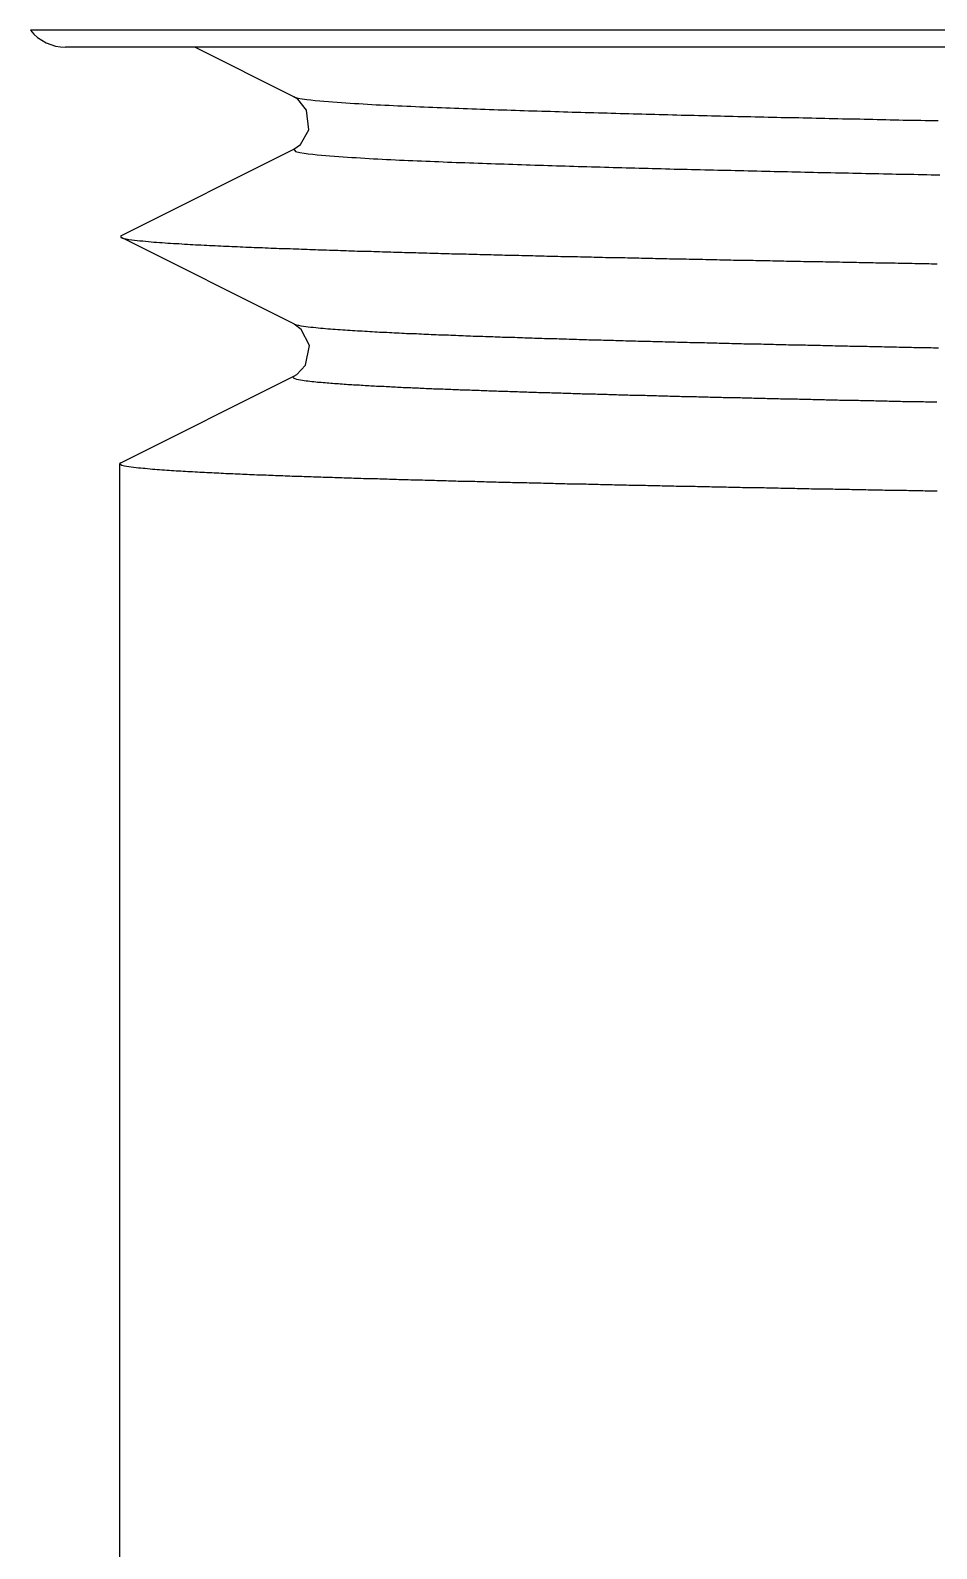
# Model space of a CAD drawing. Header units: millimetres. Extents: x 0 to 3800, y -67 to 2530.
# Drawn here: x 2321.66 to 2327.81, y 1504.93 to 1515.23 of the extents above; entities that cross this region are included whole.
import ezdxf

# ---------------------------------------------------------------- set-up
doc = ezdxf.new("R2010")
doc.units = ezdxf.units.MM
doc.layers.add('내부선 및 부속', color=4, linetype='Continuous')

msp = doc.modelspace()

# ---------------------------------------------------------------- linework, layer by layer
at = {"layer": '내부선 및 부속', "linetype": 'Continuous'}
for p, q in [((2363.939, 1515.226), (2321.663, 1515.226)), ((2363.7, 1515.112), (2321.902, 1515.112)), ((2323.449, 1514.776), (2322.777, 1515.112)), ((2322.276, 1513.834), (2323.449, 1514.421)), ((2322.276, 1513.834), (2322.276, 1513.823)), ((2323.449, 1513.236), (2322.276, 1513.823)), ((2322.276, 1512.294), (2323.449, 1512.881)), ((2322.276, 1512.294), (2322.27, 1512.289)), ((2322.27, 1501.318), (2322.27, 1512.289))]:
    msp.add_line(p, q, dxfattribs=at)
at = {"layer": '내부선 및 부속', "linetype": 'Continuous', "flags": 128}
for points in [[(2323.449, 1514.421), (2323.493, 1514.453), (2323.55, 1514.551), (2323.535, 1514.685), (2323.475, 1514.759), (2323.449, 1514.776)], [(2323.449, 1514.775), (2323.477, 1514.767), (2323.506, 1514.762), (2323.536, 1514.758), (2323.565, 1514.754), (2323.594, 1514.751), (2323.624, 1514.748), (2323.653, 1514.745), (2323.683, 1514.743), (2323.712, 1514.741), (2323.742, 1514.739), (2323.771, 1514.737), (2323.801, 1514.735), (2323.83, 1514.733), (2323.859, 1514.731), (2323.889, 1514.729), (2323.918, 1514.727), (2323.948, 1514.726), (2323.977, 1514.724), (2324.007, 1514.722), (2324.036, 1514.721), (2324.066, 1514.719), (2324.095, 1514.718), (2324.125, 1514.716), (2324.154, 1514.715), (2324.184, 1514.714), (2324.214, 1514.712), (2324.243, 1514.711), (2324.273, 1514.71), (2324.302, 1514.708), (2324.332, 1514.707), (2324.361, 1514.706), (2324.391, 1514.705), (2324.42, 1514.703), (2324.45, 1514.702), (2324.479, 1514.701), (2324.509, 1514.7), (2324.538, 1514.699), (2324.568, 1514.698), (2324.597, 1514.697), (2324.627, 1514.696), (2324.656, 1514.694), (2324.686, 1514.693), (2324.715, 1514.692), (2324.745, 1514.691), (2324.774, 1514.69), (2324.804, 1514.689), (2324.834, 1514.688), (2324.863, 1514.687), (2324.893, 1514.686), (2324.922, 1514.685), (2324.952, 1514.684), (2324.981, 1514.683), (2325.011, 1514.682), (2325.04, 1514.681), (2325.07, 1514.68), (2325.099, 1514.68), (2325.129, 1514.679), (2325.158, 1514.678), (2325.188, 1514.677), (2325.217, 1514.676), (2325.247, 1514.675), (2325.276, 1514.674), (2325.306, 1514.673), (2325.336, 1514.672), (2325.365, 1514.672), (2325.395, 1514.671), (2325.424, 1514.67), (2325.454, 1514.669), (2325.483, 1514.668), (2325.513, 1514.667), (2325.542, 1514.666), (2325.572, 1514.666), (2325.601, 1514.665), (2325.631, 1514.664), (2325.66, 1514.663), (2325.69, 1514.662), (2325.72, 1514.662), (2325.749, 1514.661), (2325.779, 1514.66), (2325.808, 1514.659), (2325.838, 1514.658), (2325.867, 1514.658), (2325.897, 1514.657), (2325.926, 1514.656), (2325.956, 1514.655), (2325.985, 1514.655), (2326.015, 1514.654), (2326.044, 1514.653), (2326.074, 1514.652), (2326.103, 1514.652), (2326.133, 1514.651), (2326.163, 1514.65), (2326.192, 1514.649), (2326.222, 1514.649), (2326.251, 1514.648), (2326.281, 1514.647), (2326.31, 1514.647), (2326.34, 1514.646), (2326.369, 1514.645), (2326.399, 1514.644), (2326.399, 1514.644), (2326.428, 1514.644), (2326.458, 1514.643), (2326.487, 1514.642), (2326.517, 1514.642), (2326.547, 1514.641), (2326.576, 1514.64), (2326.606, 1514.64), (2326.635, 1514.639), (2326.665, 1514.638), (2326.694, 1514.638), (2326.724, 1514.637), (2326.753, 1514.636), (2326.783, 1514.636), (2326.812, 1514.635), (2326.842, 1514.634), (2326.871, 1514.634), (2326.901, 1514.633), (2326.931, 1514.632), (2326.96, 1514.632), (2326.99, 1514.631), (2327.019, 1514.63), (2327.049, 1514.63), (2327.078, 1514.629), (2327.108, 1514.628), (2327.137, 1514.628), (2327.167, 1514.627), (2327.196, 1514.626), (2327.226, 1514.626), (2327.255, 1514.625), (2327.285, 1514.625), (2327.315, 1514.624), (2327.344, 1514.623), (2327.374, 1514.623), (2327.403, 1514.622), (2327.433, 1514.622), (2327.462, 1514.621), (2327.492, 1514.62), (2327.521, 1514.62), (2327.551, 1514.619), (2327.58, 1514.618), (2327.61, 1514.618), (2327.64, 1514.617), (2327.669, 1514.617), (2327.699, 1514.616), (2327.728, 1514.615), (2327.758, 1514.615), (2327.787, 1514.614), (2327.817, 1514.614)], [(2323.449, 1514.421), (2323.46, 1514.404), (2323.489, 1514.398), (2323.518, 1514.393), (2323.547, 1514.389), (2323.577, 1514.386), (2323.606, 1514.383), (2323.636, 1514.38), (2323.665, 1514.377), (2323.694, 1514.375), (2323.724, 1514.373), (2323.753, 1514.37), (2323.783, 1514.368), (2323.812, 1514.366), (2323.842, 1514.365), (2323.871, 1514.363), (2323.901, 1514.361), (2323.93, 1514.359), (2323.96, 1514.358), (2323.989, 1514.356), (2324.019, 1514.354), (2324.048, 1514.353), (2324.078, 1514.351), (2324.107, 1514.35), (2324.137, 1514.349), (2324.166, 1514.347), (2324.196, 1514.346), (2324.225, 1514.344), (2324.255, 1514.343), (2324.284, 1514.342), (2324.314, 1514.341), (2324.343, 1514.339), (2324.373, 1514.338), (2324.403, 1514.337), (2324.432, 1514.336), (2324.462, 1514.335), (2324.491, 1514.333), (2324.521, 1514.332), (2324.55, 1514.331), (2324.58, 1514.33), (2324.609, 1514.329), (2324.639, 1514.328), (2324.668, 1514.327), (2324.698, 1514.326), (2324.727, 1514.325), (2324.757, 1514.324), (2324.786, 1514.323), (2324.816, 1514.322), (2324.845, 1514.321), (2324.875, 1514.32), (2324.904, 1514.319), (2324.934, 1514.318), (2324.964, 1514.317), (2324.993, 1514.316), (2325.023, 1514.315), (2325.052, 1514.314), (2325.082, 1514.313), (2325.111, 1514.312), (2325.141, 1514.311), (2325.17, 1514.31), (2325.2, 1514.309), (2325.229, 1514.308), (2325.259, 1514.307), (2325.288, 1514.307), (2325.318, 1514.306), (2325.347, 1514.305), (2325.377, 1514.304), (2325.407, 1514.303), (2325.436, 1514.302), (2325.466, 1514.301), (2325.495, 1514.301), (2325.525, 1514.3), (2325.554, 1514.299), (2325.584, 1514.298), (2325.613, 1514.297), (2325.643, 1514.296), (2325.672, 1514.296), (2325.702, 1514.295), (2325.731, 1514.294), (2325.761, 1514.293), (2325.79, 1514.292), (2325.82, 1514.292), (2325.85, 1514.291), (2325.879, 1514.29), (2325.909, 1514.289), (2325.938, 1514.289), (2325.968, 1514.288), (2325.997, 1514.287), (2326.027, 1514.286), (2326.056, 1514.286), (2326.086, 1514.285), (2326.115, 1514.284), (2326.145, 1514.283), (2326.174, 1514.283), (2326.204, 1514.282), (2326.234, 1514.281), (2326.263, 1514.28), (2326.293, 1514.28), (2326.322, 1514.279), (2326.352, 1514.278), (2326.381, 1514.278), (2326.381, 1514.278), (2326.411, 1514.277), (2326.44, 1514.276), (2326.47, 1514.276), (2326.499, 1514.275), (2326.529, 1514.274), (2326.558, 1514.273), (2326.588, 1514.273), (2326.618, 1514.272), (2326.647, 1514.271), (2326.677, 1514.271), (2326.706, 1514.27), (2326.736, 1514.269), (2326.765, 1514.269), (2326.795, 1514.268), (2326.824, 1514.267), (2326.854, 1514.267), (2326.883, 1514.266), (2326.913, 1514.265), (2326.942, 1514.265), (2326.972, 1514.264), (2327.002, 1514.263), (2327.031, 1514.263), (2327.061, 1514.262), (2327.09, 1514.262), (2327.12, 1514.261), (2327.149, 1514.26), (2327.179, 1514.26), (2327.208, 1514.259), (2327.238, 1514.258), (2327.267, 1514.258), (2327.297, 1514.257), (2327.326, 1514.256), (2327.356, 1514.256), (2327.386, 1514.255), (2327.415, 1514.255), (2327.445, 1514.254), (2327.474, 1514.253), (2327.504, 1514.253), (2327.533, 1514.252), (2327.563, 1514.252), (2327.592, 1514.251), (2327.622, 1514.25), (2327.651, 1514.25), (2327.681, 1514.249), (2327.71, 1514.249), (2327.74, 1514.248), (2327.77, 1514.247), (2327.799, 1514.247), (2327.829, 1514.246)], [(2322.276, 1513.822), (2322.294, 1513.816), (2322.312, 1513.812), (2322.331, 1513.809), (2322.35, 1513.807), (2322.369, 1513.804), (2322.387, 1513.802), (2322.406, 1513.8), (2322.425, 1513.798), (2322.444, 1513.796), (2322.463, 1513.795), (2322.481, 1513.793), (2322.5, 1513.791), (2322.519, 1513.79), (2322.538, 1513.788), (2322.557, 1513.787), (2322.576, 1513.786), (2322.595, 1513.784), (2322.613, 1513.783), (2322.632, 1513.782), (2322.651, 1513.781), (2322.67, 1513.78), (2322.689, 1513.779), (2322.708, 1513.777), (2322.727, 1513.776), (2322.745, 1513.775), (2322.764, 1513.774), (2322.783, 1513.773), (2322.802, 1513.772), (2322.821, 1513.771), (2322.84, 1513.77), (2322.859, 1513.769), (2322.878, 1513.768), (2322.897, 1513.767), (2322.915, 1513.767), (2322.934, 1513.766), (2322.953, 1513.765), (2322.972, 1513.764), (2322.991, 1513.763), (2323.01, 1513.762), (2323.029, 1513.761), (2323.048, 1513.76), (2323.066, 1513.76), (2323.085, 1513.759), (2323.104, 1513.758), (2323.123, 1513.757), (2323.142, 1513.756), (2323.161, 1513.756), (2323.18, 1513.755), (2323.199, 1513.754), (2323.218, 1513.753), (2323.236, 1513.753), (2323.255, 1513.752), (2323.274, 1513.751), (2323.293, 1513.75), (2323.312, 1513.75), (2323.331, 1513.749), (2323.35, 1513.748), (2323.369, 1513.748), (2323.388, 1513.747), (2323.406, 1513.746), (2323.425, 1513.746), (2323.444, 1513.745), (2323.463, 1513.744), (2323.482, 1513.744), (2323.501, 1513.743), (2323.52, 1513.742), (2323.539, 1513.742), (2323.558, 1513.741), (2323.577, 1513.74), (2323.595, 1513.74), (2323.614, 1513.739), (2323.633, 1513.738), (2323.652, 1513.738), (2323.671, 1513.737), (2323.69, 1513.736), (2323.709, 1513.736), (2323.728, 1513.735), (2323.747, 1513.735), (2323.765, 1513.734), (2323.784, 1513.733), (2323.803, 1513.733), (2323.822, 1513.732), (2323.841, 1513.732), (2323.86, 1513.731), (2323.879, 1513.73), (2323.898, 1513.73), (2323.917, 1513.729), (2323.936, 1513.729), (2323.954, 1513.728), (2323.973, 1513.728), (2323.992, 1513.727), (2324.011, 1513.726), (2324.03, 1513.726), (2324.049, 1513.725), (2324.068, 1513.725), (2324.087, 1513.724), (2324.106, 1513.724), (2324.124, 1513.723), (2324.143, 1513.723), (2324.162, 1513.722), (2324.162, 1513.722), (2324.181, 1513.722), (2324.2, 1513.721), (2324.219, 1513.72), (2324.238, 1513.72), (2324.257, 1513.719), (2324.276, 1513.719), (2324.295, 1513.718), (2324.313, 1513.718), (2324.332, 1513.717), (2324.351, 1513.717), (2324.37, 1513.716), (2324.389, 1513.716), (2324.408, 1513.715), (2324.427, 1513.715), (2324.446, 1513.714), (2324.465, 1513.714), (2324.484, 1513.713), (2324.502, 1513.713), (2324.521, 1513.712), (2324.54, 1513.712), (2324.559, 1513.711), (2324.578, 1513.711), (2324.597, 1513.71), (2324.616, 1513.71), (2324.635, 1513.709), (2324.654, 1513.709), (2324.673, 1513.708), (2324.691, 1513.708), (2324.71, 1513.707), (2324.729, 1513.707), (2324.748, 1513.706), (2324.767, 1513.706), (2324.786, 1513.706), (2324.805, 1513.705), (2324.824, 1513.705), (2324.843, 1513.704), (2324.862, 1513.704), (2324.88, 1513.703), (2324.899, 1513.703), (2324.918, 1513.702), (2324.937, 1513.702), (2324.956, 1513.701), (2324.975, 1513.701), (2324.994, 1513.7), (2325.013, 1513.7), (2325.032, 1513.7), (2325.051, 1513.699), (2325.069, 1513.699), (2325.088, 1513.698), (2325.107, 1513.698), (2325.126, 1513.697), (2325.145, 1513.697), (2325.164, 1513.696), (2325.183, 1513.696), (2325.202, 1513.696), (2325.221, 1513.695), (2325.239, 1513.695), (2325.258, 1513.694), (2325.277, 1513.694), (2325.296, 1513.693), (2325.315, 1513.693), (2325.334, 1513.693), (2325.353, 1513.692), (2325.372, 1513.692), (2325.391, 1513.691), (2325.41, 1513.691), (2325.428, 1513.69), (2325.447, 1513.69), (2325.466, 1513.69), (2325.485, 1513.689), (2325.504, 1513.689), (2325.523, 1513.688), (2325.542, 1513.688), (2325.561, 1513.687), (2325.58, 1513.687), (2325.599, 1513.687), (2325.617, 1513.686), (2325.636, 1513.686), (2325.655, 1513.685), (2325.674, 1513.685), (2325.693, 1513.685), (2325.712, 1513.684), (2325.731, 1513.684), (2325.75, 1513.683), (2325.769, 1513.683), (2325.788, 1513.683), (2325.806, 1513.682), (2325.825, 1513.682), (2325.844, 1513.681), (2325.863, 1513.681), (2325.882, 1513.681), (2325.901, 1513.68), (2325.92, 1513.68), (2325.939, 1513.679), (2325.958, 1513.679), (2325.977, 1513.679), (2325.995, 1513.678), (2326.014, 1513.678), (2326.033, 1513.677), (2326.052, 1513.677), (2326.052, 1513.677), (2326.071, 1513.677), (2326.09, 1513.676), (2326.109, 1513.676), (2326.128, 1513.675), (2326.147, 1513.675), (2326.166, 1513.675), (2326.185, 1513.674), (2326.203, 1513.674), (2326.222, 1513.674), (2326.241, 1513.673), (2326.26, 1513.673), (2326.279, 1513.672), (2326.298, 1513.672), (2326.317, 1513.672), (2326.336, 1513.671), (2326.355, 1513.671), (2326.374, 1513.67), (2326.392, 1513.67), (2326.411, 1513.67), (2326.43, 1513.669), (2326.449, 1513.669), (2326.468, 1513.669), (2326.487, 1513.668), (2326.506, 1513.668), (2326.525, 1513.668), (2326.544, 1513.667), (2326.563, 1513.667), (2326.581, 1513.666), (2326.6, 1513.666), (2326.619, 1513.666), (2326.638, 1513.665), (2326.657, 1513.665), (2326.676, 1513.665), (2326.695, 1513.664), (2326.714, 1513.664), (2326.733, 1513.663), (2326.752, 1513.663), (2326.77, 1513.663), (2326.789, 1513.662), (2326.808, 1513.662), (2326.827, 1513.662), (2326.846, 1513.661), (2326.865, 1513.661), (2326.884, 1513.661), (2326.903, 1513.66), (2326.922, 1513.66), (2326.941, 1513.66), (2326.959, 1513.659), (2326.978, 1513.659), (2326.997, 1513.658), (2327.016, 1513.658), (2327.035, 1513.658), (2327.054, 1513.657), (2327.073, 1513.657), (2327.092, 1513.657), (2327.111, 1513.656), (2327.13, 1513.656), (2327.148, 1513.656), (2327.167, 1513.655), (2327.186, 1513.655), (2327.205, 1513.655), (2327.224, 1513.654), (2327.243, 1513.654), (2327.262, 1513.654), (2327.281, 1513.653), (2327.3, 1513.653), (2327.319, 1513.653), (2327.337, 1513.652), (2327.356, 1513.652), (2327.375, 1513.652), (2327.394, 1513.651), (2327.413, 1513.651), (2327.432, 1513.65), (2327.451, 1513.65), (2327.47, 1513.65), (2327.489, 1513.649), (2327.508, 1513.649), (2327.526, 1513.649), (2327.545, 1513.648), (2327.564, 1513.648), (2327.583, 1513.648), (2327.602, 1513.647), (2327.621, 1513.647), (2327.64, 1513.647), (2327.659, 1513.646), (2327.678, 1513.646), (2327.697, 1513.646), (2327.715, 1513.645), (2327.734, 1513.645), (2327.753, 1513.645), (2327.772, 1513.644), (2327.791, 1513.644), (2327.81, 1513.644)], [(2323.449, 1513.236), (2323.465, 1513.23), (2323.481, 1513.227), (2323.497, 1513.223), (2323.514, 1513.221), (2323.53, 1513.219), (2323.547, 1513.216), (2323.564, 1513.214), (2323.58, 1513.213), (2323.597, 1513.211), (2323.613, 1513.209), (2323.63, 1513.208), (2323.647, 1513.206), (2323.663, 1513.205), (2323.68, 1513.203), (2323.697, 1513.202), (2323.713, 1513.201), (2323.73, 1513.2), (2323.747, 1513.198), (2323.763, 1513.197), (2323.78, 1513.196), (2323.797, 1513.195), (2323.813, 1513.194), (2323.83, 1513.193), (2323.847, 1513.192), (2323.863, 1513.191), (2323.88, 1513.19), (2323.897, 1513.189), (2323.913, 1513.188), (2323.93, 1513.187), (2323.947, 1513.186), (2323.963, 1513.185), (2323.98, 1513.184), (2323.997, 1513.183), (2324.013, 1513.182), (2324.03, 1513.181), (2324.047, 1513.18), (2324.063, 1513.18), (2324.08, 1513.179), (2324.097, 1513.178), (2324.113, 1513.177), (2324.13, 1513.176), (2324.147, 1513.176), (2324.163, 1513.175), (2324.18, 1513.174), (2324.197, 1513.173), (2324.213, 1513.172), (2324.23, 1513.172), (2324.247, 1513.171), (2324.263, 1513.17), (2324.28, 1513.17), (2324.297, 1513.169), (2324.314, 1513.168), (2324.33, 1513.167), (2324.347, 1513.167), (2324.364, 1513.166), (2324.38, 1513.165), (2324.397, 1513.165), (2324.414, 1513.164), (2324.43, 1513.163), (2324.447, 1513.163), (2324.464, 1513.162), (2324.48, 1513.161), (2324.497, 1513.161), (2324.514, 1513.16), (2324.53, 1513.159), (2324.547, 1513.159), (2324.564, 1513.158), (2324.58, 1513.157), (2324.597, 1513.157), (2324.614, 1513.156), (2324.631, 1513.156), (2324.647, 1513.155), (2324.664, 1513.154), (2324.681, 1513.154), (2324.697, 1513.153), (2324.714, 1513.153), (2324.731, 1513.152), (2324.747, 1513.151), (2324.764, 1513.151), (2324.781, 1513.15), (2324.797, 1513.15), (2324.814, 1513.149), (2324.831, 1513.148), (2324.848, 1513.148), (2324.864, 1513.147), (2324.881, 1513.147), (2324.898, 1513.146), (2324.914, 1513.146), (2324.931, 1513.145), (2324.948, 1513.145), (2324.964, 1513.144), (2324.981, 1513.144), (2324.998, 1513.143), (2325.014, 1513.142), (2325.031, 1513.142), (2325.048, 1513.141), (2325.065, 1513.141), (2325.081, 1513.14), (2325.098, 1513.14), (2325.115, 1513.139), (2325.115, 1513.139), (2325.131, 1513.139), (2325.148, 1513.138), (2325.165, 1513.138), (2325.181, 1513.137), (2325.198, 1513.137), (2325.215, 1513.136), (2325.231, 1513.136), (2325.248, 1513.135), (2325.265, 1513.135), (2325.281, 1513.134), (2325.298, 1513.134), (2325.315, 1513.133), (2325.332, 1513.133), (2325.348, 1513.132), (2325.365, 1513.132), (2325.382, 1513.131), (2325.398, 1513.131), (2325.415, 1513.13), (2325.432, 1513.13), (2325.448, 1513.129), (2325.465, 1513.129), (2325.482, 1513.128), (2325.499, 1513.128), (2325.515, 1513.127), (2325.532, 1513.127), (2325.549, 1513.126), (2325.565, 1513.126), (2325.582, 1513.126), (2325.599, 1513.125), (2325.615, 1513.125), (2325.632, 1513.124), (2325.649, 1513.124), (2325.665, 1513.123), (2325.682, 1513.123), (2325.699, 1513.122), (2325.716, 1513.122), (2325.732, 1513.121), (2325.749, 1513.121), (2325.766, 1513.121), (2325.782, 1513.12), (2325.799, 1513.12), (2325.816, 1513.119), (2325.832, 1513.119), (2325.849, 1513.118), (2325.866, 1513.118), (2325.882, 1513.117), (2325.899, 1513.117), (2325.916, 1513.117), (2325.933, 1513.116), (2325.949, 1513.116), (2325.966, 1513.115), (2325.983, 1513.115), (2325.999, 1513.114), (2326.016, 1513.114), (2326.033, 1513.114), (2326.049, 1513.113), (2326.066, 1513.113), (2326.083, 1513.112), (2326.099, 1513.112), (2326.116, 1513.112), (2326.133, 1513.111), (2326.15, 1513.111), (2326.166, 1513.11), (2326.183, 1513.11), (2326.2, 1513.109), (2326.216, 1513.109), (2326.233, 1513.109), (2326.25, 1513.108), (2326.266, 1513.108), (2326.283, 1513.107), (2326.3, 1513.107), (2326.317, 1513.107), (2326.333, 1513.106), (2326.35, 1513.106), (2326.367, 1513.105), (2326.383, 1513.105), (2326.4, 1513.105), (2326.417, 1513.104), (2326.433, 1513.104), (2326.45, 1513.103), (2326.467, 1513.103), (2326.483, 1513.103), (2326.5, 1513.102), (2326.517, 1513.102), (2326.534, 1513.101), (2326.55, 1513.101), (2326.567, 1513.101), (2326.584, 1513.1), (2326.6, 1513.1), (2326.617, 1513.1), (2326.634, 1513.099), (2326.65, 1513.099), (2326.667, 1513.098), (2326.684, 1513.098), (2326.7, 1513.098), (2326.717, 1513.097), (2326.734, 1513.097), (2326.751, 1513.096), (2326.767, 1513.096), (2326.784, 1513.096), (2326.784, 1513.096), (2326.801, 1513.095), (2326.817, 1513.095), (2326.834, 1513.095), (2326.851, 1513.094), (2326.867, 1513.094), (2326.884, 1513.093), (2326.901, 1513.093), (2326.918, 1513.093), (2326.934, 1513.092), (2326.951, 1513.092), (2326.968, 1513.092), (2326.984, 1513.091), (2327.001, 1513.091), (2327.018, 1513.091), (2327.034, 1513.09), (2327.051, 1513.09), (2327.068, 1513.089), (2327.084, 1513.089), (2327.101, 1513.089), (2327.118, 1513.088), (2327.135, 1513.088), (2327.151, 1513.088), (2327.168, 1513.087), (2327.185, 1513.087), (2327.201, 1513.087), (2327.218, 1513.086), (2327.235, 1513.086), (2327.251, 1513.085), (2327.268, 1513.085), (2327.285, 1513.085), (2327.302, 1513.084), (2327.318, 1513.084), (2327.335, 1513.084), (2327.352, 1513.083), (2327.368, 1513.083), (2327.385, 1513.083), (2327.402, 1513.082), (2327.418, 1513.082), (2327.435, 1513.082), (2327.452, 1513.081), (2327.469, 1513.081), (2327.485, 1513.081), (2327.502, 1513.08), (2327.519, 1513.08), (2327.535, 1513.08), (2327.552, 1513.079), (2327.569, 1513.079), (2327.585, 1513.079), (2327.602, 1513.078), (2327.619, 1513.078), (2327.635, 1513.078), (2327.652, 1513.077), (2327.669, 1513.077), (2327.686, 1513.076), (2327.702, 1513.076), (2327.719, 1513.076), (2327.736, 1513.075), (2327.752, 1513.075), (2327.769, 1513.075), (2327.786, 1513.074), (2327.802, 1513.074), (2327.819, 1513.074)], [(2323.449, 1512.881), (2323.469, 1512.893), (2323.528, 1512.957), (2323.554, 1513.09), (2323.498, 1513.199), (2323.452, 1513.234), (2323.449, 1513.236)], [(2323.449, 1512.881), (2323.444, 1512.871), (2323.456, 1512.865), (2323.468, 1512.862), (2323.481, 1512.859), (2323.494, 1512.857), (2323.507, 1512.855), (2323.52, 1512.853), (2323.532, 1512.851), (2323.545, 1512.849), (2323.558, 1512.848), (2323.571, 1512.846), (2323.584, 1512.845), (2323.597, 1512.844), (2323.609, 1512.842), (2323.622, 1512.841), (2323.635, 1512.84), (2323.648, 1512.839), (2323.661, 1512.838), (2323.674, 1512.837), (2323.687, 1512.836), (2323.7, 1512.835), (2323.712, 1512.834), (2323.725, 1512.833), (2323.738, 1512.832), (2323.751, 1512.831), (2323.764, 1512.83), (2323.777, 1512.829), (2323.79, 1512.828), (2323.803, 1512.827), (2323.816, 1512.826), (2323.829, 1512.826), (2323.841, 1512.825), (2323.854, 1512.824), (2323.867, 1512.823), (2323.88, 1512.822), (2323.893, 1512.822), (2323.906, 1512.821), (2323.919, 1512.82), (2323.932, 1512.819), (2323.945, 1512.819), (2323.958, 1512.818), (2323.97, 1512.817), (2323.983, 1512.817), (2323.996, 1512.816), (2324.009, 1512.815), (2324.022, 1512.814), (2324.035, 1512.814), (2324.048, 1512.813), (2324.061, 1512.813), (2324.074, 1512.812), (2324.087, 1512.811), (2324.1, 1512.811), (2324.112, 1512.81), (2324.125, 1512.809), (2324.138, 1512.809), (2324.151, 1512.808), (2324.164, 1512.807), (2324.177, 1512.807), (2324.19, 1512.806), (2324.203, 1512.806), (2324.216, 1512.805), (2324.229, 1512.805), (2324.242, 1512.804), (2324.254, 1512.803), (2324.267, 1512.803), (2324.28, 1512.802), (2324.293, 1512.802), (2324.306, 1512.801), (2324.319, 1512.801), (2324.332, 1512.8), (2324.345, 1512.799), (2324.358, 1512.799), (2324.371, 1512.798), (2324.384, 1512.798), (2324.396, 1512.797), (2324.409, 1512.797), (2324.422, 1512.796), (2324.435, 1512.796), (2324.448, 1512.795), (2324.461, 1512.795), (2324.474, 1512.794), (2324.487, 1512.794), (2324.5, 1512.793), (2324.513, 1512.793), (2324.526, 1512.792), (2324.539, 1512.792), (2324.551, 1512.791), (2324.564, 1512.791), (2324.577, 1512.79), (2324.59, 1512.79), (2324.603, 1512.789), (2324.616, 1512.789), (2324.629, 1512.788), (2324.642, 1512.788), (2324.655, 1512.787), (2324.668, 1512.787), (2324.681, 1512.786), (2324.694, 1512.786), (2324.706, 1512.786), (2324.719, 1512.785), (2324.719, 1512.785), (2324.732, 1512.785), (2324.745, 1512.784), (2324.758, 1512.784), (2324.771, 1512.783), (2324.784, 1512.783), (2324.797, 1512.782), (2324.81, 1512.782), (2324.823, 1512.782), (2324.836, 1512.781), (2324.849, 1512.781), (2324.861, 1512.78), (2324.874, 1512.78), (2324.887, 1512.779), (2324.9, 1512.779), (2324.913, 1512.778), (2324.926, 1512.778), (2324.939, 1512.778), (2324.952, 1512.777), (2324.965, 1512.777), (2324.978, 1512.776), (2324.991, 1512.776), (2325.004, 1512.776), (2325.016, 1512.775), (2325.029, 1512.775), (2325.042, 1512.774), (2325.055, 1512.774), (2325.068, 1512.773), (2325.081, 1512.773), (2325.094, 1512.773), (2325.107, 1512.772), (2325.12, 1512.772), (2325.133, 1512.771), (2325.146, 1512.771), (2325.159, 1512.771), (2325.171, 1512.77), (2325.184, 1512.77), (2325.197, 1512.769), (2325.21, 1512.769), (2325.223, 1512.769), (2325.236, 1512.768), (2325.249, 1512.768), (2325.262, 1512.768), (2325.275, 1512.767), (2325.288, 1512.767), (2325.301, 1512.766), (2325.314, 1512.766), (2325.326, 1512.766), (2325.339, 1512.765), (2325.352, 1512.765), (2325.365, 1512.764), (2325.378, 1512.764), (2325.391, 1512.764), (2325.404, 1512.763), (2325.417, 1512.763), (2325.43, 1512.763), (2325.443, 1512.762), (2325.456, 1512.762), (2325.469, 1512.761), (2325.482, 1512.761), (2325.494, 1512.761), (2325.507, 1512.76), (2325.52, 1512.76), (2325.533, 1512.76), (2325.546, 1512.759), (2325.559, 1512.759), (2325.572, 1512.759), (2325.585, 1512.758), (2325.598, 1512.758), (2325.611, 1512.758), (2325.624, 1512.757), (2325.637, 1512.757), (2325.649, 1512.756), (2325.662, 1512.756), (2325.675, 1512.756), (2325.688, 1512.755), (2325.701, 1512.755), (2325.714, 1512.755), (2325.727, 1512.754), (2325.74, 1512.754), (2325.753, 1512.754), (2325.766, 1512.753), (2325.779, 1512.753), (2325.792, 1512.753), (2325.805, 1512.752), (2325.817, 1512.752), (2325.83, 1512.752), (2325.843, 1512.751), (2325.856, 1512.751), (2325.869, 1512.751), (2325.882, 1512.75), (2325.895, 1512.75), (2325.908, 1512.75), (2325.921, 1512.749), (2325.934, 1512.749), (2325.947, 1512.749), (2325.96, 1512.748), (2325.972, 1512.748), (2325.985, 1512.748), (2325.998, 1512.747), (2326.011, 1512.747), (2326.011, 1512.747), (2326.024, 1512.747), (2326.037, 1512.746), (2326.05, 1512.746), (2326.063, 1512.746), (2326.076, 1512.745), (2326.089, 1512.745), (2326.102, 1512.745), (2326.115, 1512.744), (2326.128, 1512.744), (2326.14, 1512.744), (2326.153, 1512.743), (2326.166, 1512.743), (2326.179, 1512.743), (2326.192, 1512.742), (2326.205, 1512.742), (2326.218, 1512.742), (2326.231, 1512.741), (2326.244, 1512.741), (2326.257, 1512.741), (2326.27, 1512.74), (2326.283, 1512.74), (2326.295, 1512.74), (2326.308, 1512.74), (2326.321, 1512.739), (2326.334, 1512.739), (2326.347, 1512.739), (2326.36, 1512.738), (2326.373, 1512.738), (2326.386, 1512.738), (2326.399, 1512.737), (2326.412, 1512.737), (2326.425, 1512.737), (2326.438, 1512.736), (2326.451, 1512.736), (2326.463, 1512.736), (2326.476, 1512.736), (2326.489, 1512.735), (2326.502, 1512.735), (2326.515, 1512.735), (2326.528, 1512.734), (2326.541, 1512.734), (2326.554, 1512.734), (2326.567, 1512.733), (2326.58, 1512.733), (2326.593, 1512.733), (2326.606, 1512.733), (2326.619, 1512.732), (2326.631, 1512.732), (2326.644, 1512.732), (2326.657, 1512.731), (2326.67, 1512.731), (2326.683, 1512.731), (2326.696, 1512.73), (2326.709, 1512.73), (2326.722, 1512.73), (2326.735, 1512.73), (2326.748, 1512.729), (2326.761, 1512.729), (2326.774, 1512.729), (2326.786, 1512.728), (2326.799, 1512.728), (2326.812, 1512.728), (2326.825, 1512.728), (2326.838, 1512.727), (2326.851, 1512.727), (2326.864, 1512.727), (2326.877, 1512.726), (2326.89, 1512.726), (2326.903, 1512.726), (2326.916, 1512.726), (2326.929, 1512.725), (2326.942, 1512.725), (2326.954, 1512.725), (2326.967, 1512.724), (2326.98, 1512.724), (2326.993, 1512.724), (2327.006, 1512.724), (2327.019, 1512.723), (2327.032, 1512.723), (2327.045, 1512.723), (2327.058, 1512.722), (2327.071, 1512.722), (2327.084, 1512.722), (2327.097, 1512.722), (2327.11, 1512.721), (2327.122, 1512.721), (2327.135, 1512.721), (2327.148, 1512.72), (2327.161, 1512.72), (2327.174, 1512.72), (2327.187, 1512.72), (2327.2, 1512.719), (2327.213, 1512.719), (2327.226, 1512.719), (2327.239, 1512.719), (2327.252, 1512.718), (2327.265, 1512.718), (2327.277, 1512.718), (2327.29, 1512.717), (2327.303, 1512.717), (2327.303, 1512.717), (2327.316, 1512.717), (2327.329, 1512.717), (2327.342, 1512.716), (2327.355, 1512.716), (2327.368, 1512.716), (2327.381, 1512.716), (2327.394, 1512.715), (2327.407, 1512.715), (2327.42, 1512.715), (2327.433, 1512.714), (2327.445, 1512.714), (2327.458, 1512.714), (2327.471, 1512.714), (2327.484, 1512.713), (2327.497, 1512.713), (2327.51, 1512.713), (2327.523, 1512.713), (2327.536, 1512.712), (2327.549, 1512.712), (2327.562, 1512.712), (2327.575, 1512.711), (2327.588, 1512.711), (2327.601, 1512.711), (2327.613, 1512.711), (2327.626, 1512.71), (2327.639, 1512.71), (2327.652, 1512.71), (2327.665, 1512.71), (2327.678, 1512.709), (2327.691, 1512.709), (2327.704, 1512.709), (2327.717, 1512.709), (2327.73, 1512.708), (2327.743, 1512.708), (2327.756, 1512.708), (2327.769, 1512.708), (2327.781, 1512.707), (2327.794, 1512.707), (2327.807, 1512.707)], [(2322.27, 1512.288), (2322.284, 1512.279), (2322.3, 1512.275), (2322.315, 1512.272), (2322.33, 1512.27), (2322.346, 1512.267), (2322.362, 1512.265), (2322.379, 1512.263), (2322.395, 1512.261), (2322.411, 1512.26), (2322.427, 1512.258), (2322.442, 1512.257), (2322.458, 1512.255), (2322.474, 1512.254), (2322.49, 1512.252), (2322.506, 1512.251), (2322.522, 1512.25), (2322.539, 1512.249), (2322.555, 1512.247), (2322.571, 1512.246), (2322.587, 1512.245), (2322.603, 1512.244), (2322.619, 1512.243), (2322.635, 1512.242), (2322.651, 1512.241), (2322.667, 1512.24), (2322.683, 1512.239), (2322.699, 1512.238), (2322.715, 1512.237), (2322.731, 1512.236), (2322.747, 1512.235), (2322.763, 1512.235), (2322.779, 1512.234), (2322.795, 1512.233), (2322.811, 1512.232), (2322.827, 1512.231), (2322.843, 1512.23), (2322.86, 1512.229), (2322.876, 1512.229), (2322.892, 1512.228), (2322.908, 1512.227), (2322.924, 1512.226), (2322.94, 1512.226), (2322.956, 1512.225), (2322.972, 1512.224), (2322.988, 1512.223), (2323.004, 1512.223), (2323.02, 1512.222), (2323.036, 1512.221), (2323.052, 1512.22), (2323.068, 1512.22), (2323.084, 1512.219), (2323.1, 1512.218), (2323.116, 1512.218), (2323.133, 1512.217), (2323.149, 1512.216), (2323.165, 1512.216), (2323.181, 1512.215), (2323.197, 1512.214), (2323.213, 1512.214), (2323.229, 1512.213), (2323.245, 1512.212), (2323.261, 1512.212), (2323.277, 1512.211), (2323.293, 1512.211), (2323.309, 1512.21), (2323.325, 1512.209), (2323.341, 1512.209), (2323.357, 1512.208), (2323.374, 1512.208), (2323.39, 1512.207), (2323.406, 1512.206), (2323.422, 1512.206), (2323.438, 1512.205), (2323.454, 1512.205), (2323.47, 1512.204), (2323.486, 1512.204), (2323.502, 1512.203), (2323.518, 1512.202), (2323.534, 1512.202), (2323.55, 1512.201), (2323.566, 1512.201), (2323.582, 1512.2), (2323.598, 1512.2), (2323.615, 1512.199), (2323.631, 1512.199), (2323.647, 1512.198), (2323.663, 1512.198), (2323.679, 1512.197), (2323.695, 1512.196), (2323.711, 1512.196), (2323.727, 1512.195), (2323.743, 1512.195), (2323.759, 1512.194), (2323.775, 1512.194), (2323.791, 1512.193), (2323.807, 1512.193), (2323.823, 1512.192), (2323.839, 1512.192), (2323.856, 1512.191), (2323.872, 1512.191), (2323.872, 1512.191), (2323.888, 1512.19), (2323.904, 1512.19), (2323.92, 1512.189), (2323.936, 1512.189), (2323.952, 1512.188), (2323.968, 1512.188), (2323.984, 1512.187), (2324, 1512.187), (2324.016, 1512.187), (2324.032, 1512.186), (2324.048, 1512.186), (2324.064, 1512.185), (2324.081, 1512.185), (2324.097, 1512.184), (2324.113, 1512.184), (2324.129, 1512.183), (2324.145, 1512.183), (2324.161, 1512.182), (2324.177, 1512.182), (2324.193, 1512.181), (2324.209, 1512.181), (2324.225, 1512.181), (2324.241, 1512.18), (2324.257, 1512.18), (2324.273, 1512.179), (2324.289, 1512.179), (2324.306, 1512.178), (2324.322, 1512.178), (2324.338, 1512.177), (2324.354, 1512.177), (2324.37, 1512.177), (2324.386, 1512.176), (2324.402, 1512.176), (2324.418, 1512.175), (2324.434, 1512.175), (2324.45, 1512.174), (2324.466, 1512.174), (2324.482, 1512.174), (2324.498, 1512.173), (2324.514, 1512.173), (2324.531, 1512.172), (2324.547, 1512.172), (2324.563, 1512.171), (2324.579, 1512.171), (2324.595, 1512.171), (2324.611, 1512.17), (2324.627, 1512.17), (2324.643, 1512.169), (2324.659, 1512.169), (2324.675, 1512.169), (2324.691, 1512.168), (2324.707, 1512.168), (2324.723, 1512.167), (2324.739, 1512.167), (2324.756, 1512.166), (2324.772, 1512.166), (2324.788, 1512.166), (2324.804, 1512.165), (2324.82, 1512.165), (2324.836, 1512.164), (2324.852, 1512.164), (2324.868, 1512.164), (2324.884, 1512.163), (2324.9, 1512.163), (2324.916, 1512.163), (2324.932, 1512.162), (2324.948, 1512.162), (2324.964, 1512.161), (2324.981, 1512.161), (2324.997, 1512.161), (2325.013, 1512.16), (2325.029, 1512.16), (2325.045, 1512.159), (2325.061, 1512.159), (2325.077, 1512.159), (2325.093, 1512.158), (2325.109, 1512.158), (2325.125, 1512.158), (2325.141, 1512.157), (2325.157, 1512.157), (2325.173, 1512.156), (2325.189, 1512.156), (2325.206, 1512.156), (2325.222, 1512.155), (2325.238, 1512.155), (2325.254, 1512.155), (2325.27, 1512.154), (2325.286, 1512.154), (2325.302, 1512.153), (2325.318, 1512.153), (2325.334, 1512.153), (2325.35, 1512.152), (2325.366, 1512.152), (2325.382, 1512.152), (2325.398, 1512.151), (2325.414, 1512.151), (2325.431, 1512.151), (2325.447, 1512.15), (2325.463, 1512.15), (2325.479, 1512.149), (2325.479, 1512.149), (2325.495, 1512.149), (2325.511, 1512.149), (2325.527, 1512.148), (2325.543, 1512.148), (2325.559, 1512.148), (2325.575, 1512.147), (2325.591, 1512.147), (2325.607, 1512.147), (2325.623, 1512.146), (2325.64, 1512.146), (2325.656, 1512.146), (2325.672, 1512.145), (2325.688, 1512.145), (2325.704, 1512.145), (2325.72, 1512.144), (2325.736, 1512.144), (2325.752, 1512.143), (2325.768, 1512.143), (2325.784, 1512.143), (2325.8, 1512.142), (2325.816, 1512.142), (2325.832, 1512.142), (2325.848, 1512.141), (2325.865, 1512.141), (2325.881, 1512.141), (2325.897, 1512.14), (2325.913, 1512.14), (2325.929, 1512.14), (2325.945, 1512.139), (2325.961, 1512.139), (2325.977, 1512.139), (2325.993, 1512.138), (2326.009, 1512.138), (2326.025, 1512.138), (2326.041, 1512.137), (2326.057, 1512.137), (2326.073, 1512.137), (2326.09, 1512.136), (2326.106, 1512.136), (2326.122, 1512.136), (2326.138, 1512.135), (2326.154, 1512.135), (2326.17, 1512.135), (2326.186, 1512.134), (2326.202, 1512.134), (2326.218, 1512.134), (2326.234, 1512.133), (2326.25, 1512.133), (2326.266, 1512.133), (2326.282, 1512.132), (2326.299, 1512.132), (2326.315, 1512.132), (2326.331, 1512.132), (2326.347, 1512.131), (2326.363, 1512.131), (2326.379, 1512.131), (2326.395, 1512.13), (2326.411, 1512.13), (2326.427, 1512.13), (2326.443, 1512.129), (2326.459, 1512.129), (2326.475, 1512.129), (2326.491, 1512.128), (2326.507, 1512.128), (2326.524, 1512.128), (2326.54, 1512.127), (2326.556, 1512.127), (2326.572, 1512.127), (2326.588, 1512.126), (2326.604, 1512.126), (2326.62, 1512.126), (2326.636, 1512.126), (2326.652, 1512.125), (2326.668, 1512.125), (2326.684, 1512.125), (2326.7, 1512.124), (2326.716, 1512.124), (2326.733, 1512.124), (2326.749, 1512.123), (2326.765, 1512.123), (2326.781, 1512.123), (2326.797, 1512.122), (2326.813, 1512.122), (2326.829, 1512.122), (2326.845, 1512.122), (2326.861, 1512.121), (2326.877, 1512.121), (2326.893, 1512.121), (2326.909, 1512.12), (2326.925, 1512.12), (2326.941, 1512.12), (2326.958, 1512.119), (2326.974, 1512.119), (2326.99, 1512.119), (2327.006, 1512.118), (2327.022, 1512.118), (2327.038, 1512.118), (2327.054, 1512.118), (2327.07, 1512.117), (2327.086, 1512.117), (2327.086, 1512.117), (2327.102, 1512.117), (2327.118, 1512.116), (2327.134, 1512.116), (2327.15, 1512.116), (2327.167, 1512.116), (2327.183, 1512.115), (2327.199, 1512.115), (2327.215, 1512.115), (2327.231, 1512.114), (2327.247, 1512.114), (2327.263, 1512.114), (2327.279, 1512.113), (2327.295, 1512.113), (2327.311, 1512.113), (2327.327, 1512.113), (2327.343, 1512.112), (2327.359, 1512.112), (2327.375, 1512.112), (2327.392, 1512.111), (2327.408, 1512.111), (2327.424, 1512.111), (2327.44, 1512.111), (2327.456, 1512.11), (2327.472, 1512.11), (2327.488, 1512.11), (2327.504, 1512.109), (2327.52, 1512.109), (2327.536, 1512.109), (2327.552, 1512.109), (2327.568, 1512.108), (2327.584, 1512.108), (2327.601, 1512.108), (2327.617, 1512.107), (2327.633, 1512.107), (2327.649, 1512.107), (2327.665, 1512.107), (2327.681, 1512.106), (2327.697, 1512.106), (2327.713, 1512.106), (2327.729, 1512.105), (2327.745, 1512.105), (2327.761, 1512.105), (2327.777, 1512.105), (2327.793, 1512.104), (2327.809, 1512.104)]]:
    msp.add_lwpolyline(points, dxfattribs=at)
at = {"layer": '내부선 및 부속', "linetype": 'Continuous'}
msp.add_arc((2321.902, 1515.42), 0.308, 219.0021, 270, dxfattribs=at)

doc.saveas('drawing.dxf')
